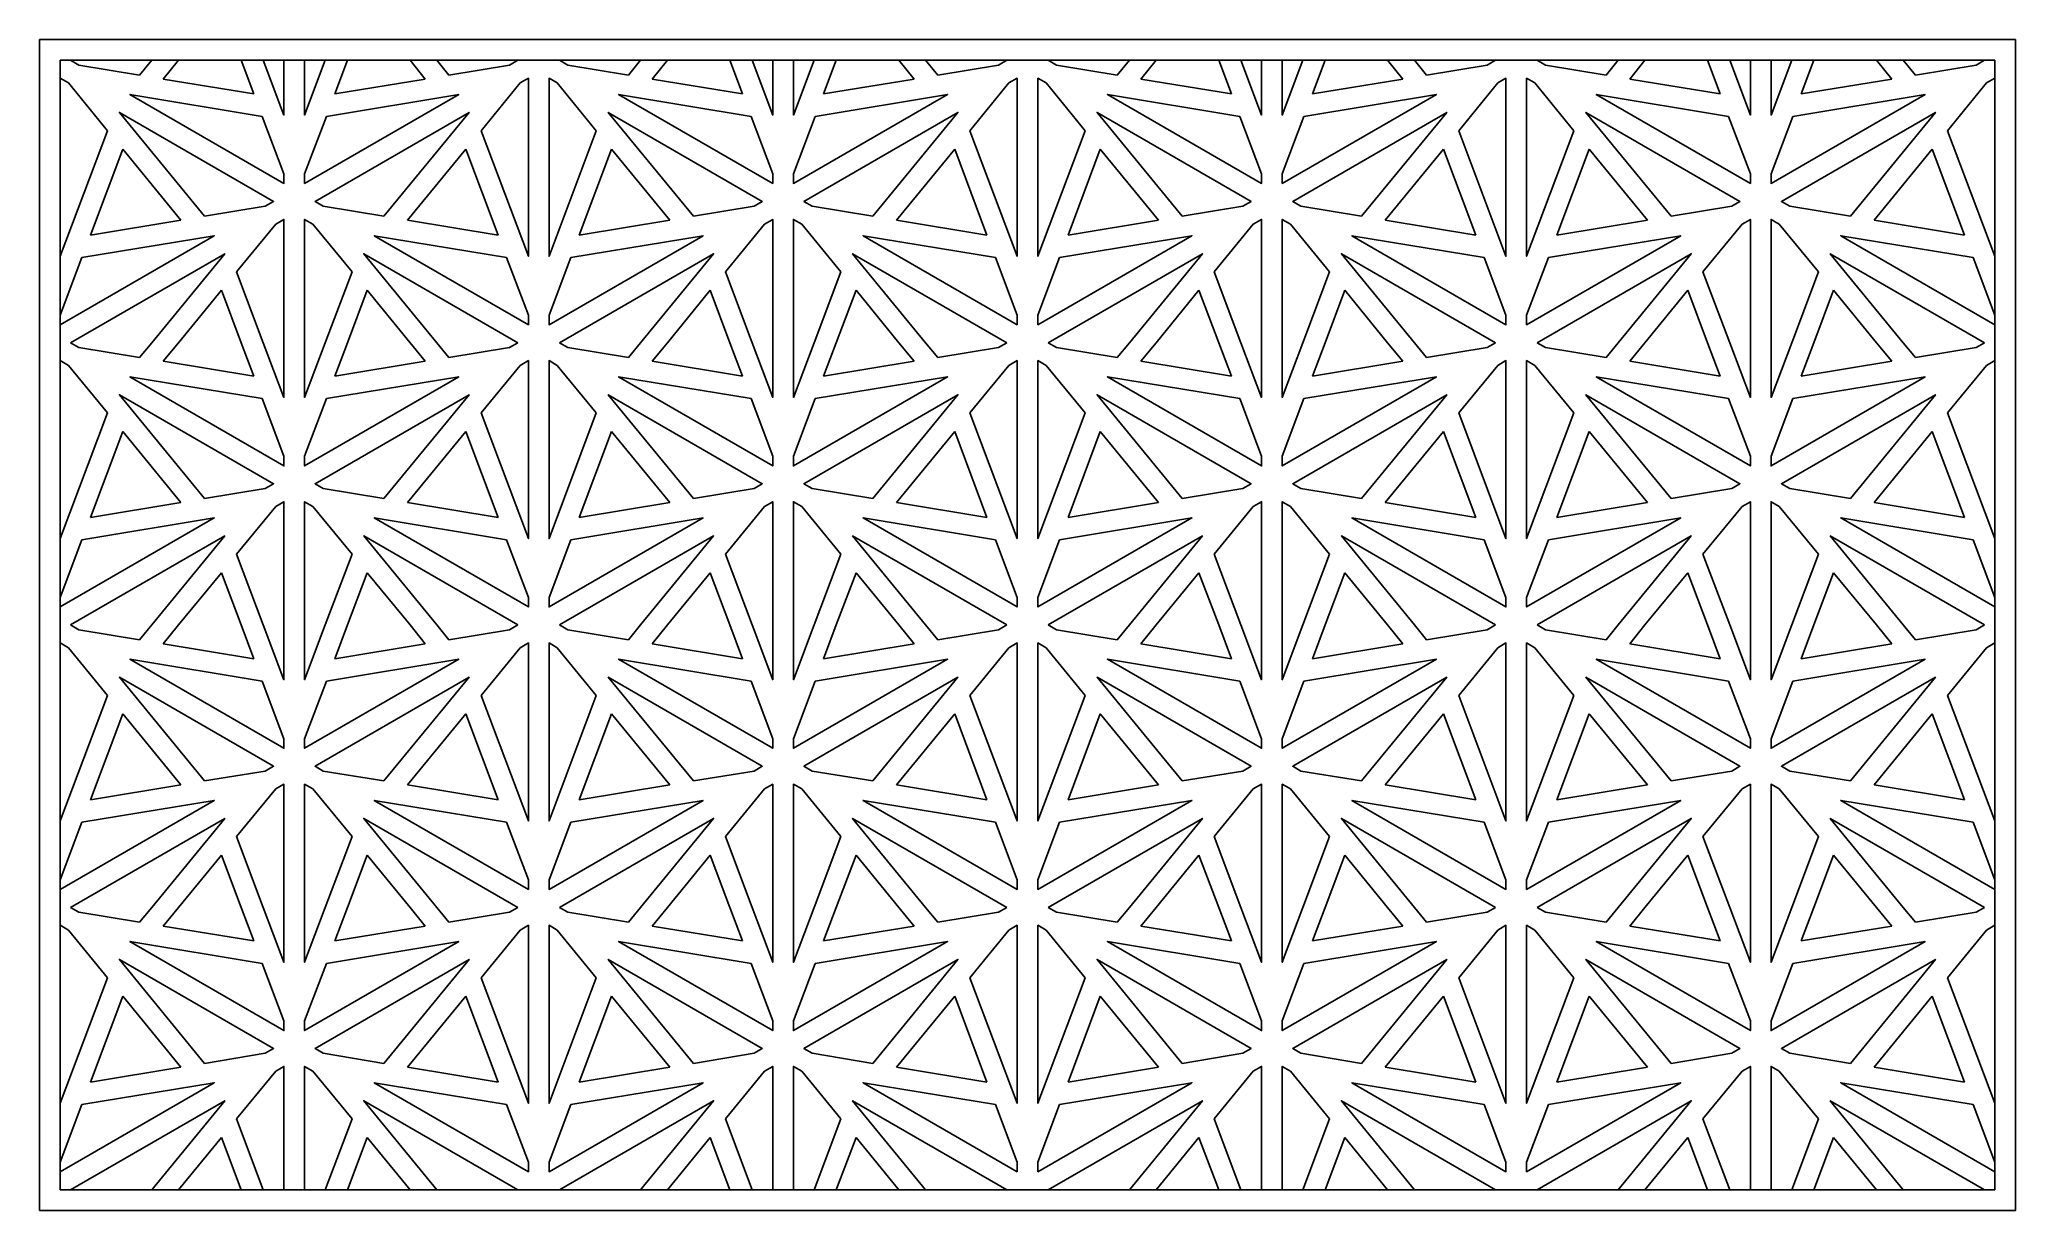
# Model space of a CAD drawing. Extents: x 624 to 2514, y -65 to 1054.
import ezdxf

# ---------------------------------------------------------------- set-up
doc = ezdxf.new("R2010")
doc.units = 0
doc.layers.add('LAYER_05', color=5, linetype='CONTINUOUS')

msp = doc.modelspace()

# ---------------------------------------------------------------- linework, layer by layer
at = {"layer": 'LAYER_05'}
for p, q in [((653.7, 1034.6), (661.6, 1030)), ((719.7, 1020.5), (661.6, 1030)), ((719.7, 1020.5), (731.3, 1034.6)), ((742.3, 1016.7), (757, 1034.6)), ((816.8, 1034.6), (828.9, 1002.5)), ((906.4, 1002.5), (918.5, 1034.6)), ((993, 1016.7), (978.4, 1034.6)), ((1015.6, 1020.5), (1004, 1034.6)), ((1073.7, 1030), (1015.6, 1020.5)), ((1081.6, 1034.6), (1073.7, 1030)), ((1121.3, 1034.6), (1129.2, 1030)), ((1187.3, 1020.5), (1129.2, 1030)), ((1187.3, 1020.5), (1198.9, 1034.6)), ((1209.9, 1016.7), (1224.6, 1034.6)), ((1284.4, 1034.6), (1296.5, 1002.5)), ((1374, 1002.5), (1386.1, 1034.6)), ((1460.6, 1016.7), (1446, 1034.6)), ((1483.2, 1020.5), (1471.6, 1034.6)), ((1541.3, 1030), (1483.2, 1020.5)), ((1549.2, 1034.6), (1541.3, 1030)), ((1588.9, 1034.6), (1596.8, 1030)), ((1654.9, 1020.5), (1596.8, 1030)), ((1654.9, 1020.5), (1666.5, 1034.6)), ((1677.5, 1016.7), (1692.1, 1034.6)), ((1752, 1034.6), (1764.1, 1002.5)), ((1841.6, 1002.5), (1853.7, 1034.6)), ((1928.2, 1016.7), (1913.5, 1034.6)), ((1950.8, 1020.5), (1939.2, 1034.6)), ((2008.9, 1030), (1950.8, 1020.5)), ((2016.8, 1034.6), (2008.9, 1030)), ((2056.5, 1034.6), (2064.4, 1030)), ((2122.5, 1020.5), (2064.4, 1030)), ((2122.5, 1020.5), (2134.1, 1034.6)), ((2145.1, 1016.7), (2159.7, 1034.6)), ((2219.6, 1034.6), (2231.7, 1002.5)), ((2309.2, 1002.5), (2321.3, 1034.6)), ((2395.8, 1016.7), (2381.1, 1034.6)), ((2418.4, 1020.5), (2406.8, 1034.6)), ((2476.4, 1030), (2418.4, 1020.5)), ((2484.4, 1034.6), (2476.4, 1030)), ((651.7, 1012.9), (689.1, 967.3)), ((828.9, 1002.5), (742.3, 1016.7)), ((993, 1016.7), (906.4, 1002.5)), ((1046.3, 967.3), (1083.6, 1012.9)), ((1119.3, 1012.9), (1156.6, 967.3)), ((1296.5, 1002.5), (1209.9, 1016.7)), ((1460.6, 1016.7), (1374, 1002.5)), ((1513.9, 967.3), (1551.2, 1012.9)), ((1586.9, 1012.9), (1624.2, 967.3)), ((1764.1, 1002.5), (1677.5, 1016.7)), ((1928.2, 1016.7), (1841.6, 1002.5)), ((1981.5, 967.3), (2018.8, 1012.9)), ((2054.5, 1012.9), (2091.8, 967.3)), ((2231.7, 1002.5), (2145.1, 1016.7)), ((2395.8, 1016.7), (2309.2, 1002.5)), ((2449, 967.3), (2486.4, 1012.9)), ((837, 981), (857.8, 925.9)), ((877.6, 925.9), (898.4, 981)), ((1304.6, 981), (1325.3, 925.9)), ((1345.2, 925.9), (1365.9, 981)), ((1772.2, 981), (1792.9, 925.9)), ((1812.8, 925.9), (1833.5, 981)), ((2239.7, 981), (2260.5, 925.9)), ((2280.3, 925.9), (2301.1, 981)), ((672.6, 867.5), (703.6, 949.6)), ((703.6, 949.6), (759.3, 881.8)), ((976.1, 881.8), (1031.8, 949.6)), ((1062.7, 867.5), (1031.8, 949.6)), ((1140.2, 867.5), (1171.2, 949.6)), ((1171.2, 949.6), (1226.8, 881.8)), ((1443.7, 881.8), (1499.4, 949.6)), ((1530.3, 867.5), (1499.4, 949.6)), ((1607.8, 867.5), (1638.7, 949.6)), ((1638.7, 949.6), (1694.4, 881.8)), ((1911.3, 881.8), (1966.9, 949.6)), ((1997.9, 867.5), (1966.9, 949.6)), ((2075.4, 867.5), (2106.3, 949.6)), ((2106.3, 949.6), (2162, 881.8)), ((2378.8, 881.8), (2434.5, 949.6)), ((2465.5, 867.5), (2434.5, 949.6)), ((839.9, 895), (781.9, 885.5)), ((895.4, 895), (953.5, 885.5)), ((1307.5, 895), (1249.4, 885.5)), ((1363, 895), (1421.1, 885.5)), ((1775.1, 895), (1717, 885.5)), ((1830.6, 895), (1888.7, 885.5)), ((2242.7, 895), (2184.6, 885.5)), ((2298.2, 895), (2356.2, 885.5)), ((759.3, 881.8), (672.6, 867.5)), ((812.5, 832.4), (849.9, 877.9)), ((922.9, 832.4), (885.5, 877.9)), ((976.1, 881.8), (1062.7, 867.5)), ((1226.8, 881.8), (1140.2, 867.5)), ((1280.1, 832.4), (1317.4, 877.9)), ((1390.4, 832.4), (1353.1, 877.9)), ((1443.7, 881.8), (1530.3, 867.5)), ((1694.4, 881.8), (1607.8, 867.5)), ((1747.7, 832.4), (1785, 877.9)), ((1858, 832.4), (1820.7, 877.9)), ((1911.3, 881.8), (1997.9, 867.5)), ((2162, 881.8), (2075.4, 867.5)), ((2215.2, 832.4), (2252.6, 877.9)), ((2325.6, 832.4), (2288.2, 877.9)), ((2378.8, 881.8), (2465.5, 867.5)), ((643.8, 791), (664.6, 846.1)), ((812.5, 832.4), (838, 764.6)), ((922.9, 832.4), (897.3, 764.6)), ((1091.6, 791), (1070.8, 846.1)), ((1111.4, 791), (1132.1, 846.1)), ((1280.1, 832.4), (1305.6, 764.6)), ((1390.4, 832.4), (1364.9, 764.6)), ((1559.1, 791), (1538.4, 846.1)), ((1579, 791), (1599.7, 846.1)), ((1747.7, 832.4), (1773.2, 764.6)), ((1858, 832.4), (1832.5, 764.6)), ((2026.7, 791), (2006, 846.1)), ((2046.5, 791), (2067.3, 846.1)), ((2215.2, 832.4), (2240.8, 764.6)), ((2325.6, 832.4), (2300.1, 764.6)), ((2494.3, 791), (2473.5, 846.1)), ((757, 764.6), (798, 814.7)), ((798, 814.7), (816.8, 764.6)), ((918.5, 764.6), (937.4, 814.7)), ((978.4, 764.6), (937.4, 814.7)), ((1224.6, 764.6), (1265.6, 814.7)), ((1265.6, 814.7), (1284.4, 764.6)), ((1386.1, 764.6), (1405, 814.7)), ((1446, 764.6), (1405, 814.7)), ((1692.1, 764.6), (1733.1, 814.7)), ((1733.1, 814.7), (1752, 764.6)), ((1853.7, 764.6), (1872.5, 814.7)), ((1913.5, 764.6), (1872.5, 814.7)), ((2159.7, 764.6), (2200.7, 814.7)), ((2200.7, 814.7), (2219.6, 764.6)), ((2321.3, 764.6), (2340.1, 814.7)), ((2381.1, 764.6), (2340.1, 814.7)), ((653.7, 764.6), (661.6, 760.1)), ((719.7, 750.5), (661.6, 760.1)), ((719.7, 750.5), (731.3, 764.6)), ((742.3, 746.8), (757, 764.6)), ((816.8, 764.6), (828.9, 732.5)), ((906.4, 732.5), (918.5, 764.6)), ((993, 746.8), (978.4, 764.6)), ((1015.6, 750.5), (1004, 764.6)), ((1073.7, 760.1), (1015.6, 750.5)), ((1081.6, 764.6), (1073.7, 760.1)), ((1121.3, 764.6), (1129.2, 760.1)), ((1187.3, 750.5), (1129.2, 760.1)), ((1187.3, 750.5), (1198.9, 764.6)), ((1209.9, 746.8), (1224.6, 764.6)), ((1284.4, 764.6), (1296.5, 732.5)), ((1374, 732.5), (1386.1, 764.6)), ((1460.6, 746.8), (1446, 764.6)), ((1483.2, 750.5), (1471.6, 764.6)), ((1541.3, 760.1), (1483.2, 750.5)), ((1549.2, 764.6), (1541.3, 760.1)), ((1588.9, 764.6), (1596.8, 760.1)), ((1654.9, 750.5), (1596.8, 760.1)), ((1654.9, 750.5), (1666.5, 764.6)), ((1677.5, 746.8), (1692.1, 764.6)), ((1752, 764.6), (1764.1, 732.5)), ((1841.6, 732.5), (1853.7, 764.6)), ((1928.2, 746.8), (1913.5, 764.6)), ((1950.8, 750.5), (1939.2, 764.6)), ((2008.9, 760.1), (1950.8, 750.5)), ((2016.8, 764.6), (2008.9, 760.1)), ((2056.5, 764.6), (2064.4, 760.1)), ((2122.5, 750.5), (2064.4, 760.1)), ((2122.5, 750.5), (2134.1, 764.6)), ((2145.1, 746.8), (2159.7, 764.6)), ((2219.6, 764.6), (2231.7, 732.5)), ((2309.2, 732.5), (2321.3, 764.6)), ((2395.8, 746.8), (2381.1, 764.6)), ((2418.4, 750.5), (2406.8, 764.6)), ((2476.4, 760.1), (2418.4, 750.5)), ((2484.4, 764.6), (2476.4, 760.1)), ((651.7, 742.9), (689.1, 697.4)), ((828.9, 732.5), (742.3, 746.8)), ((993, 746.8), (906.4, 732.5)), ((1046.3, 697.4), (1083.6, 742.9)), ((1119.3, 742.9), (1156.6, 697.4)), ((1296.5, 732.5), (1209.9, 746.8)), ((1460.6, 746.8), (1374, 732.5)), ((1513.9, 697.4), (1551.2, 742.9)), ((1586.9, 742.9), (1624.2, 697.4)), ((1764.1, 732.5), (1677.5, 746.8)), ((1928.2, 746.8), (1841.6, 732.5)), ((1981.5, 697.4), (2018.8, 742.9)), ((2054.5, 742.9), (2091.8, 697.4)), ((2231.7, 732.5), (2145.1, 746.8)), ((2395.8, 746.8), (2309.2, 732.5)), ((2449, 697.4), (2486.4, 742.9)), ((837, 711.1), (857.8, 656)), ((877.6, 656), (898.4, 711.1)), ((1304.6, 711.1), (1325.3, 656)), ((1345.2, 656), (1365.9, 711.1)), ((1772.2, 711.1), (1792.9, 656)), ((1812.8, 656), (1833.5, 711.1)), ((2239.7, 711.1), (2260.5, 656)), ((2280.3, 656), (2301.1, 711.1)), ((672.6, 597.5), (703.6, 679.7)), ((703.6, 679.7), (759.3, 611.8)), ((976.1, 611.8), (1031.8, 679.7)), ((1062.7, 597.5), (1031.8, 679.7)), ((1140.2, 597.5), (1171.2, 679.7)), ((1171.2, 679.7), (1226.8, 611.8)), ((1443.7, 611.8), (1499.4, 679.7)), ((1530.3, 597.5), (1499.4, 679.7)), ((1607.8, 597.5), (1638.7, 679.7)), ((1638.7, 679.7), (1694.4, 611.8)), ((1911.3, 611.8), (1966.9, 679.7)), ((1997.9, 597.5), (1966.9, 679.7)), ((2075.4, 597.5), (2106.3, 679.7)), ((2106.3, 679.7), (2162, 611.8)), ((2378.8, 611.8), (2434.5, 679.7)), ((2465.5, 597.5), (2434.5, 679.7)), ((839.9, 625.1), (781.9, 615.5)), ((895.4, 625.1), (953.5, 615.5)), ((1307.5, 625.1), (1249.4, 615.5)), ((1363, 625.1), (1421.1, 615.5)), ((1775.1, 625.1), (1717, 615.5)), ((1830.6, 625.1), (1888.7, 615.5)), ((2242.7, 625.1), (2184.6, 615.5)), ((2298.2, 625.1), (2356.2, 615.5)), ((759.3, 611.8), (672.6, 597.5)), ((812.5, 562.4), (849.9, 607.9)), ((922.9, 562.4), (885.5, 607.9)), ((976.1, 611.8), (1062.7, 597.5)), ((1226.8, 611.8), (1140.2, 597.5)), ((1280.1, 562.4), (1317.4, 607.9)), ((1390.4, 562.4), (1353.1, 607.9)), ((1443.7, 611.8), (1530.3, 597.5)), ((1694.4, 611.8), (1607.8, 597.5)), ((1747.7, 562.4), (1785, 607.9)), ((1858, 562.4), (1820.7, 607.9)), ((1911.3, 611.8), (1997.9, 597.5)), ((2162, 611.8), (2075.4, 597.5)), ((2215.2, 562.4), (2252.6, 607.9)), ((2325.6, 562.4), (2288.2, 607.9)), ((2378.8, 611.8), (2465.5, 597.5)), ((643.8, 521), (664.6, 576.1)), ((1091.6, 521), (1070.8, 576.1)), ((1111.4, 521), (1132.1, 576.1)), ((1559.1, 521), (1538.4, 576.1)), ((1579, 521), (1599.7, 576.1)), ((2026.7, 521), (2006, 576.1)), ((2046.5, 521), (2067.3, 576.1)), ((2494.3, 521), (2473.5, 576.1)), ((812.5, 562.4), (838, 494.7)), ((922.9, 562.4), (897.3, 494.7)), ((1280.1, 562.4), (1305.6, 494.7)), ((1390.4, 562.4), (1364.9, 494.7)), ((1747.7, 562.4), (1773.2, 494.7)), ((1858, 562.4), (1832.5, 494.7)), ((2215.2, 562.4), (2240.8, 494.7)), ((2325.6, 562.4), (2300.1, 494.7)), ((757, 494.7), (798, 544.7)), ((798, 544.7), (816.8, 494.7)), ((918.5, 494.7), (937.4, 544.7)), ((978.4, 494.7), (937.4, 544.7)), ((1224.6, 494.7), (1265.6, 544.7)), ((1265.6, 544.7), (1284.4, 494.7)), ((1386.1, 494.7), (1405, 544.7)), ((1446, 494.7), (1405, 544.7)), ((1692.1, 494.7), (1733.1, 544.7)), ((1733.1, 544.7), (1752, 494.7)), ((1853.7, 494.7), (1872.5, 544.7)), ((1913.5, 494.7), (1872.5, 544.7)), ((2159.7, 494.7), (2200.7, 544.7)), ((2200.7, 544.7), (2219.6, 494.7)), ((2321.3, 494.7), (2340.1, 544.7)), ((2381.1, 494.7), (2340.1, 544.7)), ((653.7, 494.7), (661.6, 490.1)), ((719.7, 480.5), (731.3, 494.7)), ((742.3, 476.8), (757, 494.7)), ((816.8, 494.7), (828.9, 462.5)), ((906.4, 462.5), (918.5, 494.7)), ((993, 476.8), (978.4, 494.7)), ((1015.6, 480.5), (1004, 494.7)), ((1081.6, 494.7), (1073.7, 490.1)), ((1121.3, 494.7), (1129.2, 490.1)), ((1187.3, 480.5), (1198.9, 494.7)), ((1209.9, 476.8), (1224.6, 494.7)), ((1284.4, 494.7), (1296.5, 462.5)), ((1374, 462.5), (1386.1, 494.7)), ((1460.6, 476.8), (1446, 494.7)), ((1483.2, 480.5), (1471.6, 494.7)), ((1549.2, 494.7), (1541.3, 490.1)), ((1588.9, 494.7), (1596.8, 490.1)), ((1654.9, 480.5), (1666.5, 494.7)), ((1677.5, 476.8), (1692.1, 494.7)), ((1752, 494.7), (1764.1, 462.5)), ((1841.6, 462.5), (1853.7, 494.7)), ((1928.2, 476.8), (1913.5, 494.7)), ((1950.8, 480.5), (1939.2, 494.7)), ((2016.8, 494.7), (2008.9, 490.1)), ((2056.5, 494.7), (2064.4, 490.1)), ((2122.5, 480.5), (2134.1, 494.7)), ((2145.1, 476.8), (2159.7, 494.7)), ((2219.6, 494.7), (2231.7, 462.5)), ((2309.2, 462.5), (2321.3, 494.7)), ((2395.8, 476.8), (2381.1, 494.7)), ((2418.4, 480.5), (2406.8, 494.7)), ((2484.4, 494.7), (2476.4, 490.1)), ((651.7, 472.9), (689.1, 427.4)), ((719.7, 480.5), (661.6, 490.1)), ((828.9, 462.5), (742.3, 476.8)), ((993, 476.8), (906.4, 462.5)), ((1073.7, 490.1), (1015.6, 480.5)), ((1046.3, 427.4), (1083.6, 472.9)), ((1119.3, 472.9), (1156.6, 427.4)), ((1187.3, 480.5), (1129.2, 490.1)), ((1296.5, 462.5), (1209.9, 476.8)), ((1460.6, 476.8), (1374, 462.5)), ((1541.3, 490.1), (1483.2, 480.5)), ((1513.9, 427.4), (1551.2, 472.9)), ((1586.9, 472.9), (1624.2, 427.4)), ((1654.9, 480.5), (1596.8, 490.1)), ((1764.1, 462.5), (1677.5, 476.8)), ((1928.2, 476.8), (1841.6, 462.5)), ((2008.9, 490.1), (1950.8, 480.5)), ((1981.5, 427.4), (2018.8, 472.9)), ((2054.5, 472.9), (2091.8, 427.4)), ((2122.5, 480.5), (2064.4, 490.1)), ((2231.7, 462.5), (2145.1, 476.8)), ((2395.8, 476.8), (2309.2, 462.5)), ((2476.4, 490.1), (2418.4, 480.5)), ((2449, 427.4), (2486.4, 472.9)), ((837, 441.1), (857.8, 386)), ((877.6, 386), (898.4, 441.1)), ((1304.6, 441.1), (1325.3, 386)), ((1345.2, 386), (1365.9, 441.1)), ((1772.2, 441.1), (1792.9, 386)), ((1812.8, 386), (1833.5, 441.1)), ((2239.7, 441.1), (2260.5, 386)), ((2280.3, 386), (2301.1, 441.1)), ((672.6, 327.6), (703.6, 409.7)), ((703.6, 409.7), (759.3, 341.8)), ((976.1, 341.8), (1031.8, 409.7)), ((1062.7, 327.6), (1031.8, 409.7)), ((1140.2, 327.6), (1171.2, 409.7)), ((1171.2, 409.7), (1226.8, 341.8)), ((1443.7, 341.8), (1499.4, 409.7)), ((1530.3, 327.6), (1499.4, 409.7)), ((1607.8, 327.6), (1638.7, 409.7)), ((1638.7, 409.7), (1694.4, 341.8)), ((1911.3, 341.8), (1966.9, 409.7)), ((1997.9, 327.6), (1966.9, 409.7)), ((2075.4, 327.6), (2106.3, 409.7)), ((2106.3, 409.7), (2162, 341.8)), ((2378.8, 341.8), (2434.5, 409.7)), ((2465.5, 327.6), (2434.5, 409.7)), ((759.3, 341.8), (672.6, 327.6)), ((839.9, 355.1), (781.9, 345.6)), ((895.4, 355.1), (953.5, 345.6)), ((976.1, 341.8), (1062.7, 327.6)), ((1226.8, 341.8), (1140.2, 327.6)), ((1307.5, 355.1), (1249.4, 345.6)), ((1363, 355.1), (1421.1, 345.6)), ((1443.7, 341.8), (1530.3, 327.6)), ((1694.4, 341.8), (1607.8, 327.6)), ((1775.1, 355.1), (1717, 345.6)), ((1830.6, 355.1), (1888.7, 345.6)), ((1911.3, 341.8), (1997.9, 327.6)), ((2162, 341.8), (2075.4, 327.6)), ((2242.7, 355.1), (2184.6, 345.6)), ((2298.2, 355.1), (2356.2, 345.6)), ((2378.8, 341.8), (2465.5, 327.6)), ((812.5, 292.4), (849.9, 338)), ((922.9, 292.4), (885.5, 338)), ((1280.1, 292.4), (1317.4, 338)), ((1390.4, 292.4), (1353.1, 338)), ((1747.7, 292.4), (1785, 338)), ((1858, 292.4), (1820.7, 338)), ((2215.2, 292.4), (2252.6, 338)), ((2325.6, 292.4), (2288.2, 338)), ((643.8, 251.1), (664.6, 306.1)), ((1091.6, 251.1), (1070.8, 306.1)), ((1111.4, 251.1), (1132.1, 306.1)), ((1559.1, 251.1), (1538.4, 306.1)), ((1579, 251.1), (1599.7, 306.1)), ((2026.7, 251.1), (2006, 306.1)), ((2046.5, 251.1), (2067.3, 306.1)), ((2494.3, 251.1), (2473.5, 306.1)), ((812.5, 292.4), (838, 224.7)), ((922.9, 292.4), (897.3, 224.7)), ((1280.1, 292.4), (1305.6, 224.7)), ((1390.4, 292.4), (1364.9, 224.7)), ((1747.7, 292.4), (1773.2, 224.7)), ((1858, 292.4), (1832.5, 224.7)), ((2215.2, 292.4), (2240.8, 224.7)), ((2325.6, 292.4), (2300.1, 224.7)), ((757, 224.7), (798, 274.7)), ((798, 274.7), (816.8, 224.7)), ((918.5, 224.7), (937.4, 274.7)), ((978.4, 224.7), (937.4, 274.7)), ((1224.6, 224.7), (1265.6, 274.7)), ((1265.6, 274.7), (1284.4, 224.7)), ((1386.1, 224.7), (1405, 274.7)), ((1446, 224.7), (1405, 274.7)), ((1692.1, 224.7), (1733.1, 274.7)), ((1733.1, 274.7), (1752, 224.7)), ((1853.7, 224.7), (1872.5, 274.7)), ((1913.5, 224.7), (1872.5, 274.7)), ((2159.7, 224.7), (2200.7, 274.7)), ((2200.7, 274.7), (2219.6, 224.7)), ((2321.3, 224.7), (2340.1, 274.7)), ((2381.1, 224.7), (2340.1, 274.7)), ((653.7, 224.7), (661.6, 220.2)), ((719.7, 210.6), (661.6, 220.2)), ((719.7, 210.6), (731.3, 224.7)), ((742.3, 206.9), (757, 224.7)), ((816.8, 224.7), (828.9, 192.6)), ((906.4, 192.6), (918.5, 224.7)), ((993, 206.9), (978.4, 224.7)), ((1015.6, 210.6), (1004, 224.7)), ((1073.7, 220.2), (1015.6, 210.6)), ((1081.6, 224.7), (1073.7, 220.2)), ((1121.3, 224.7), (1129.2, 220.2)), ((1187.3, 210.6), (1129.2, 220.2)), ((1187.3, 210.6), (1198.9, 224.7)), ((1209.9, 206.9), (1224.6, 224.7)), ((1284.4, 224.7), (1296.5, 192.6)), ((1374, 192.6), (1386.1, 224.7)), ((1460.6, 206.9), (1446, 224.7)), ((1483.2, 210.6), (1471.6, 224.7)), ((1541.3, 220.2), (1483.2, 210.6)), ((1549.2, 224.7), (1541.3, 220.2)), ((1588.9, 224.7), (1596.8, 220.2)), ((1654.9, 210.6), (1596.8, 220.2)), ((1654.9, 210.6), (1666.5, 224.7)), ((1677.5, 206.9), (1692.1, 224.7)), ((1752, 224.7), (1764.1, 192.6)), ((1841.6, 192.6), (1853.7, 224.7)), ((1928.2, 206.9), (1913.5, 224.7)), ((1950.8, 210.6), (1939.2, 224.7)), ((2008.9, 220.2), (1950.8, 210.6)), ((2016.8, 224.7), (2008.9, 220.2)), ((2056.5, 224.7), (2064.4, 220.2)), ((2122.5, 210.6), (2064.4, 220.2)), ((2122.5, 210.6), (2134.1, 224.7)), ((2145.1, 206.9), (2159.7, 224.7)), ((2219.6, 224.7), (2231.7, 192.6)), ((2309.2, 192.6), (2321.3, 224.7)), ((2395.8, 206.9), (2381.1, 224.7)), ((2418.4, 210.6), (2406.8, 224.7)), ((2476.4, 220.2), (2418.4, 210.6)), ((2484.4, 224.7), (2476.4, 220.2)), ((651.7, 203), (689.1, 157.5)), ((828.9, 192.6), (742.3, 206.9)), ((993, 206.9), (906.4, 192.6)), ((1046.3, 157.5), (1083.6, 203)), ((1119.3, 203), (1156.6, 157.5)), ((1296.5, 192.6), (1209.9, 206.9)), ((1460.6, 206.9), (1374, 192.6)), ((1513.9, 157.5), (1551.2, 203)), ((1586.9, 203), (1624.2, 157.5)), ((1764.1, 192.6), (1677.5, 206.9)), ((1928.2, 206.9), (1841.6, 192.6)), ((1981.5, 157.5), (2018.8, 203)), ((2054.5, 203), (2091.8, 157.5)), ((2231.7, 192.6), (2145.1, 206.9)), ((2395.8, 206.9), (2309.2, 192.6)), ((2449, 157.5), (2486.4, 203)), ((837, 171.2), (857.8, 116.1)), ((877.6, 116.1), (898.4, 171.2)), ((1304.6, 171.2), (1325.3, 116.1)), ((1345.2, 116.1), (1365.9, 171.2)), ((1772.2, 171.2), (1792.9, 116.1)), ((1812.8, 116.1), (1833.5, 171.2)), ((2239.7, 171.2), (2260.5, 116.1)), ((2280.3, 116.1), (2301.1, 171.2)), ((672.6, 57.6), (703.6, 139.8)), ((703.6, 139.8), (759.3, 71.9)), ((976.1, 71.9), (1031.8, 139.8)), ((1062.7, 57.6), (1031.8, 139.8)), ((1140.2, 57.6), (1171.2, 139.8)), ((1171.2, 139.8), (1226.8, 71.9)), ((1443.7, 71.9), (1499.4, 139.8)), ((1530.3, 57.6), (1499.4, 139.8)), ((1607.8, 57.6), (1638.7, 139.8)), ((1638.7, 139.8), (1694.4, 71.9)), ((1911.3, 71.9), (1966.9, 139.8)), ((1997.9, 57.6), (1966.9, 139.8)), ((2075.4, 57.6), (2106.3, 139.8)), ((2106.3, 139.8), (2162, 71.9)), ((2378.8, 71.9), (2434.5, 139.8)), ((2465.5, 57.6), (2434.5, 139.8)), ((839.9, 85.2), (781.9, 75.6)), ((895.4, 85.2), (953.5, 75.6)), ((1307.5, 85.2), (1249.4, 75.6)), ((1363, 85.2), (1421.1, 75.6)), ((1775.1, 85.2), (1717, 75.6)), ((1830.6, 85.2), (1888.7, 75.6)), ((2242.7, 85.2), (2184.6, 75.6)), ((2298.2, 85.2), (2356.2, 75.6)), ((759.3, 71.9), (672.6, 57.6)), ((812.5, 22.5), (849.9, 68)), ((922.9, 22.5), (885.5, 68)), ((976.1, 71.9), (1062.7, 57.6)), ((1226.8, 71.9), (1140.2, 57.6)), ((1280.1, 22.5), (1317.4, 68)), ((1390.4, 22.5), (1353.1, 68)), ((1443.7, 71.9), (1530.3, 57.6)), ((1694.4, 71.9), (1607.8, 57.6)), ((1747.7, 22.5), (1785, 68)), ((1858, 22.5), (1820.7, 68)), ((1911.3, 71.9), (1997.9, 57.6)), ((2162, 71.9), (2075.4, 57.6)), ((2215.2, 22.5), (2252.6, 68)), ((2325.6, 22.5), (2288.2, 68)), ((2378.8, 71.9), (2465.5, 57.6)), ((643.8, -18.9), (664.6, 36.2)), ((812.5, 22.5), (838, -45.2)), ((922.9, 22.5), (897.3, -45.2)), ((1091.6, -18.9), (1070.8, 36.2)), ((1111.4, -18.9), (1132.1, 36.2)), ((1280.1, 22.5), (1305.6, -45.2)), ((1390.4, 22.5), (1364.9, -45.2)), ((1559.1, -18.9), (1538.4, 36.2)), ((1579, -18.9), (1599.7, 36.2)), ((1747.7, 22.5), (1773.2, -45.2)), ((1858, 22.5), (1832.5, -45.2)), ((2026.7, -18.9), (2006, 36.2)), ((2046.5, -18.9), (2067.3, 36.2)), ((2215.2, 22.5), (2240.8, -45.2)), ((2325.6, 22.5), (2300.1, -45.2)), ((2494.3, -18.9), (2473.5, 36.2)), ((757, -45.2), (798, 4.8)), ((798, 4.8), (816.8, -45.2)), ((918.5, -45.2), (937.4, 4.8)), ((978.4, -45.2), (937.4, 4.8)), ((1224.6, -45.2), (1265.6, 4.8)), ((1265.6, 4.8), (1284.4, -45.2)), ((1386.1, -45.2), (1405, 4.8)), ((1446, -45.2), (1405, 4.8)), ((1692.1, -45.2), (1733.1, 4.8)), ((1733.1, 4.8), (1752, -45.2)), ((1853.7, -45.2), (1872.5, 4.8)), ((1913.5, -45.2), (1872.5, 4.8)), ((2159.7, -45.2), (2200.7, 4.8)), ((2200.7, 4.8), (2219.6, -45.2)), ((2321.3, -45.2), (2340.1, 4.8)), ((2381.1, -45.2), (2340.1, 4.8))]:
    msp.add_line(p, q, dxfattribs=at)
for points in [[(624, -65.1), (2514.1, -65.1), (2514.1, 1054.4), (624, 1054.4)], [(643.8, -45.2), (2494.3, -45.2), (2494.3, 1034.6), (643.8, 1034.6)]]:
    msp.add_lwpolyline(points, close=True, dxfattribs=at)
for points in [[(838, 1034.6), (857.8, 982.2), (857.8, 1034.6)], [(897.3, 1034.6), (877.6, 982.2), (877.6, 1034.6)], [(1305.6, 1034.6), (1325.3, 982.2), (1325.3, 1034.6)], [(1364.9, 1034.6), (1345.2, 982.2), (1345.2, 1034.6)], [(1773.2, 1034.6), (1792.9, 982.2), (1792.9, 1034.6)], [(1832.5, 1034.6), (1812.8, 982.2), (1812.8, 1034.6)], [(2240.8, 1034.6), (2260.5, 982.2), (2260.5, 1034.6)], [(2300.1, 1034.6), (2280.3, 982.2), (2280.3, 1034.6)], [(689.1, 967.3), (643.8, 847.2), (643.8, 1017.4), (651.7, 1012.9)], [(837, 981), (710.4, 1001.9), (857.8, 916.8), (857.8, 925.9)], [(898.4, 981), (1025, 1001.9), (877.6, 916.8), (877.6, 925.9)], [(1046.3, 967.3), (1091.6, 847.2), (1091.6, 1017.4), (1083.6, 1012.9)], [(1156.6, 967.3), (1111.4, 847.2), (1111.4, 1017.4), (1119.3, 1012.9)], [(1304.6, 981), (1177.9, 1001.9), (1325.3, 916.8), (1325.3, 925.9)], [(1365.9, 981), (1492.6, 1001.9), (1345.2, 916.8), (1345.2, 925.9)], [(1513.9, 967.3), (1559.1, 847.2), (1559.1, 1017.4), (1551.2, 1012.9)], [(1624.2, 967.3), (1579, 847.2), (1579, 1017.4), (1586.9, 1012.9)], [(1772.2, 981), (1645.5, 1001.9), (1792.9, 916.8), (1792.9, 925.9)], [(1833.5, 981), (1960.2, 1001.9), (1812.8, 916.8), (1812.8, 925.9)], [(1981.5, 967.3), (2026.7, 847.2), (2026.7, 1017.4), (2018.8, 1012.9)], [(2091.8, 967.3), (2046.5, 847.2), (2046.5, 1017.4), (2054.5, 1012.9)], [(2239.7, 981), (2113.1, 1001.9), (2260.5, 916.8), (2260.5, 925.9)], [(2301.1, 981), (2427.7, 1001.9), (2280.3, 916.8), (2280.3, 925.9)], [(2449, 967.3), (2494.3, 847.2), (2494.3, 1017.4), (2486.4, 1012.9)], [(781.9, 885.5), (700.4, 984.7), (847.9, 899.6), (839.9, 895)], [(953.5, 885.5), (1034.9, 984.7), (887.5, 899.6), (895.4, 895)], [(1249.4, 885.5), (1168, 984.7), (1315.4, 899.6), (1307.5, 895)], [(1421.1, 885.5), (1502.5, 984.7), (1355.1, 899.6), (1363, 895)], [(1717, 885.5), (1635.6, 984.7), (1783, 899.6), (1775.1, 895)], [(1888.7, 885.5), (1970.1, 984.7), (1822.7, 899.6), (1830.6, 895)], [(2184.6, 885.5), (2103.2, 984.7), (2250.6, 899.6), (2242.7, 895)], [(2356.2, 885.5), (2437.6, 984.7), (2290.2, 899.6), (2298.2, 895)], [(857.8, 764.6), (857.8, 882.4), (849.9, 877.9)], [(877.6, 764.6), (877.6, 882.4), (885.5, 877.9)], [(1325.3, 764.6), (1325.3, 882.4), (1317.4, 877.9)], [(1345.2, 764.6), (1345.2, 882.4), (1353.1, 877.9)], [(1792.9, 764.6), (1792.9, 882.4), (1785, 877.9)], [(1812.8, 764.6), (1812.8, 882.4), (1820.7, 877.9)], [(2260.5, 764.6), (2260.5, 882.4), (2252.6, 877.9)], [(2280.3, 764.6), (2280.3, 882.4), (2288.2, 877.9)], [(664.6, 846.1), (791.2, 866.9), (643.8, 781.8), (643.8, 791)], [(1070.8, 846.1), (944.2, 866.9), (1091.6, 781.8), (1091.6, 791)], [(1132.1, 846.1), (1258.8, 866.9), (1111.4, 781.8), (1111.4, 791)], [(1538.4, 846.1), (1411.7, 866.9), (1559.1, 781.8), (1559.1, 791)], [(1599.7, 846.1), (1726.4, 866.9), (1579, 781.8), (1579, 791)], [(2006, 846.1), (1879.3, 866.9), (2026.7, 781.8), (2026.7, 791)], [(2067.3, 846.1), (2193.9, 866.9), (2046.5, 781.8), (2046.5, 791)], [(2473.5, 846.1), (2346.9, 866.9), (2494.3, 781.8), (2494.3, 791)], [(731.3, 764.6), (801.1, 849.7), (653.7, 764.6)], [(1004, 764.6), (934.2, 849.7), (1081.6, 764.6)], [(1198.9, 764.6), (1268.7, 849.7), (1121.3, 764.6)], [(1471.6, 764.6), (1401.8, 849.7), (1549.2, 764.6)], [(1666.5, 764.6), (1736.3, 849.7), (1588.9, 764.6)], [(1939.2, 764.6), (1869.4, 849.7), (2016.8, 764.6)], [(2134.1, 764.6), (2203.9, 849.7), (2056.5, 764.6)], [(2406.8, 764.6), (2337, 849.7), (2484.4, 764.6)], [(838, 764.6), (857.8, 712.2), (857.8, 764.6)], [(897.3, 764.6), (877.6, 712.2), (877.6, 764.6)], [(1305.6, 764.6), (1325.3, 712.2), (1325.3, 764.6)], [(1364.9, 764.6), (1345.2, 712.2), (1345.2, 764.6)], [(1773.2, 764.6), (1792.9, 712.2), (1792.9, 764.6)], [(1832.5, 764.6), (1812.8, 712.2), (1812.8, 764.6)], [(2240.8, 764.6), (2260.5, 712.2), (2260.5, 764.6)], [(2300.1, 764.6), (2280.3, 712.2), (2280.3, 764.6)], [(689.1, 697.4), (643.8, 577.3), (643.8, 747.5), (651.7, 742.9)], [(1046.3, 697.4), (1091.6, 577.3), (1091.6, 747.5), (1083.6, 742.9)], [(1156.6, 697.4), (1111.4, 577.3), (1111.4, 747.5), (1119.3, 742.9)], [(1513.9, 697.4), (1559.1, 577.3), (1559.1, 747.5), (1551.2, 742.9)], [(1624.2, 697.4), (1579, 577.3), (1579, 747.5), (1586.9, 742.9)], [(1981.5, 697.4), (2026.7, 577.3), (2026.7, 747.5), (2018.8, 742.9)], [(2091.8, 697.4), (2046.5, 577.3), (2046.5, 747.5), (2054.5, 742.9)], [(2449, 697.4), (2494.3, 577.3), (2494.3, 747.5), (2486.4, 742.9)], [(837, 711.1), (710.4, 731.9), (857.8, 646.8), (857.8, 656)], [(898.4, 711.1), (1025, 731.9), (877.6, 646.8), (877.6, 656)], [(1304.6, 711.1), (1177.9, 731.9), (1325.3, 646.8), (1325.3, 656)], [(1365.9, 711.1), (1492.6, 731.9), (1345.2, 646.8), (1345.2, 656)], [(1772.2, 711.1), (1645.5, 731.9), (1792.9, 646.8), (1792.9, 656)], [(1833.5, 711.1), (1960.2, 731.9), (1812.8, 646.8), (1812.8, 656)], [(2239.7, 711.1), (2113.1, 731.9), (2260.5, 646.8), (2260.5, 656)], [(2301.1, 711.1), (2427.7, 731.9), (2280.3, 646.8), (2280.3, 656)], [(781.9, 615.5), (700.4, 714.8), (847.9, 629.7), (839.9, 625.1)], [(953.5, 615.5), (1034.9, 714.8), (887.5, 629.7), (895.4, 625.1)], [(1249.4, 615.5), (1168, 714.8), (1315.4, 629.7), (1307.5, 625.1)], [(1421.1, 615.5), (1502.5, 714.8), (1355.1, 629.7), (1363, 625.1)], [(1717, 615.5), (1635.6, 714.8), (1783, 629.7), (1775.1, 625.1)], [(1888.7, 615.5), (1970.1, 714.8), (1822.7, 629.7), (1830.6, 625.1)], [(2184.6, 615.5), (2103.2, 714.8), (2250.6, 629.7), (2242.7, 625.1)], [(2356.2, 615.5), (2437.6, 714.8), (2290.2, 629.7), (2298.2, 625.1)], [(857.8, 494.7), (857.8, 612.5), (849.9, 607.9)], [(877.6, 494.7), (877.6, 612.5), (885.5, 607.9)], [(1325.3, 494.7), (1325.3, 612.5), (1317.4, 607.9)], [(1345.2, 494.7), (1345.2, 612.5), (1353.1, 607.9)], [(1792.9, 494.7), (1792.9, 612.5), (1785, 607.9)], [(1812.8, 494.7), (1812.8, 612.5), (1820.7, 607.9)], [(2260.5, 494.7), (2260.5, 612.5), (2252.6, 607.9)], [(2280.3, 494.7), (2280.3, 612.5), (2288.2, 607.9)], [(664.6, 576.1), (791.2, 597), (643.8, 511.9), (643.8, 521)], [(1070.8, 576.1), (944.2, 597), (1091.6, 511.9), (1091.6, 521)], [(1132.1, 576.1), (1258.8, 597), (1111.4, 511.9), (1111.4, 521)], [(1538.4, 576.1), (1411.7, 597), (1559.1, 511.9), (1559.1, 521)], [(1599.7, 576.1), (1726.4, 597), (1579, 511.9), (1579, 521)], [(2006, 576.1), (1879.3, 597), (2026.7, 511.9), (2026.7, 521)], [(2067.3, 576.1), (2193.9, 597), (2046.5, 511.9), (2046.5, 521)], [(2473.5, 576.1), (2346.9, 597), (2494.3, 511.9), (2494.3, 521)], [(731.3, 494.7), (801.1, 579.8), (653.7, 494.7)], [(1004, 494.7), (934.2, 579.8), (1081.6, 494.7)], [(1198.9, 494.7), (1268.7, 579.8), (1121.3, 494.7)], [(1471.6, 494.7), (1401.8, 579.8), (1549.2, 494.7)], [(1666.5, 494.7), (1736.3, 579.8), (1588.9, 494.7)], [(1939.2, 494.7), (1869.4, 579.8), (2016.8, 494.7)], [(2134.1, 494.7), (2203.9, 579.8), (2056.5, 494.7)], [(2406.8, 494.7), (2337, 579.8), (2484.4, 494.7)], [(838, 494.7), (857.8, 442.3), (857.8, 494.7)], [(897.3, 494.7), (877.6, 442.3), (877.6, 494.7)], [(1305.6, 494.7), (1325.3, 442.3), (1325.3, 494.7)], [(1364.9, 494.7), (1345.2, 442.3), (1345.2, 494.7)], [(1773.2, 494.7), (1792.9, 442.3), (1792.9, 494.7)], [(1832.5, 494.7), (1812.8, 442.3), (1812.8, 494.7)], [(2240.8, 494.7), (2260.5, 442.3), (2260.5, 494.7)], [(2300.1, 494.7), (2280.3, 442.3), (2280.3, 494.7)], [(689.1, 427.4), (643.8, 307.3), (643.8, 477.5), (651.7, 472.9)], [(1046.3, 427.4), (1091.6, 307.3), (1091.6, 477.5), (1083.6, 472.9)], [(1156.6, 427.4), (1111.4, 307.3), (1111.4, 477.5), (1119.3, 472.9)], [(1513.9, 427.4), (1559.1, 307.3), (1559.1, 477.5), (1551.2, 472.9)], [(1624.2, 427.4), (1579, 307.3), (1579, 477.5), (1586.9, 472.9)], [(1981.5, 427.4), (2026.7, 307.3), (2026.7, 477.5), (2018.8, 472.9)], [(2091.8, 427.4), (2046.5, 307.3), (2046.5, 477.5), (2054.5, 472.9)], [(2449, 427.4), (2494.3, 307.3), (2494.3, 477.5), (2486.4, 472.9)], [(837, 441.1), (710.4, 462), (857.8, 376.9), (857.8, 386)], [(898.4, 441.1), (1025, 462), (877.6, 376.9), (877.6, 386)], [(1304.6, 441.1), (1177.9, 462), (1325.3, 376.9), (1325.3, 386)], [(1365.9, 441.1), (1492.6, 462), (1345.2, 376.9), (1345.2, 386)], [(1772.2, 441.1), (1645.5, 462), (1792.9, 376.9), (1792.9, 386)], [(1833.5, 441.1), (1960.2, 462), (1812.8, 376.9), (1812.8, 386)], [(2239.7, 441.1), (2113.1, 462), (2260.5, 376.9), (2260.5, 386)], [(2301.1, 441.1), (2427.7, 462), (2280.3, 376.9), (2280.3, 386)], [(781.9, 345.6), (700.4, 444.8), (847.9, 359.7), (839.9, 355.1)], [(953.5, 345.6), (1034.9, 444.8), (887.5, 359.7), (895.4, 355.1)], [(1249.4, 345.6), (1168, 444.8), (1315.4, 359.7), (1307.5, 355.1)], [(1421.1, 345.6), (1502.5, 444.8), (1355.1, 359.7), (1363, 355.1)], [(1717, 345.6), (1635.6, 444.8), (1783, 359.7), (1775.1, 355.1)], [(1888.7, 345.6), (1970.1, 444.8), (1822.7, 359.7), (1830.6, 355.1)], [(2184.6, 345.6), (2103.2, 444.8), (2250.6, 359.7), (2242.7, 355.1)], [(2356.2, 345.6), (2437.6, 444.8), (2290.2, 359.7), (2298.2, 355.1)], [(857.8, 224.7), (857.8, 342.5), (849.9, 338)], [(877.6, 224.7), (877.6, 342.5), (885.5, 338)], [(1325.3, 224.7), (1325.3, 342.5), (1317.4, 338)], [(1345.2, 224.7), (1345.2, 342.5), (1353.1, 338)], [(1792.9, 224.7), (1792.9, 342.5), (1785, 338)], [(1812.8, 224.7), (1812.8, 342.5), (1820.7, 338)], [(2260.5, 224.7), (2260.5, 342.5), (2252.6, 338)], [(2280.3, 224.7), (2280.3, 342.5), (2288.2, 338)], [(664.6, 306.1), (791.2, 327), (643.8, 241.9), (643.8, 251.1)], [(1070.8, 306.1), (944.2, 327), (1091.6, 241.9), (1091.6, 251.1)], [(1132.1, 306.1), (1258.8, 327), (1111.4, 241.9), (1111.4, 251.1)], [(1538.4, 306.1), (1411.7, 327), (1559.1, 241.9), (1559.1, 251.1)], [(1599.7, 306.1), (1726.4, 327), (1579, 241.9), (1579, 251.1)], [(2006, 306.1), (1879.3, 327), (2026.7, 241.9), (2026.7, 251.1)], [(2067.3, 306.1), (2193.9, 327), (2046.5, 241.9), (2046.5, 251.1)], [(2473.5, 306.1), (2346.9, 327), (2494.3, 241.9), (2494.3, 251.1)], [(731.3, 224.7), (801.1, 309.8), (653.7, 224.7)], [(1004, 224.7), (934.2, 309.8), (1081.6, 224.7)], [(1198.9, 224.7), (1268.7, 309.8), (1121.3, 224.7)], [(1471.6, 224.7), (1401.8, 309.8), (1549.2, 224.7)], [(1666.5, 224.7), (1736.3, 309.8), (1588.9, 224.7)], [(1939.2, 224.7), (1869.4, 309.8), (2016.8, 224.7)], [(2134.1, 224.7), (2203.9, 309.8), (2056.5, 224.7)], [(2406.8, 224.7), (2337, 309.8), (2484.4, 224.7)], [(838, 224.7), (857.8, 172.3), (857.8, 224.7)], [(897.3, 224.7), (877.6, 172.3), (877.6, 224.7)], [(1305.6, 224.7), (1325.3, 172.3), (1325.3, 224.7)], [(1364.9, 224.7), (1345.2, 172.3), (1345.2, 224.7)], [(1773.2, 224.7), (1792.9, 172.3), (1792.9, 224.7)], [(1832.5, 224.7), (1812.8, 172.3), (1812.8, 224.7)], [(2240.8, 224.7), (2260.5, 172.3), (2260.5, 224.7)], [(2300.1, 224.7), (2280.3, 172.3), (2280.3, 224.7)], [(689.1, 157.5), (643.8, 37.4), (643.8, 207.6), (651.7, 203)], [(837, 171.2), (710.4, 192), (857.8, 106.9), (857.8, 116.1)], [(898.4, 171.2), (1025, 192), (877.6, 106.9), (877.6, 116.1)], [(1046.3, 157.5), (1091.6, 37.4), (1091.6, 207.6), (1083.6, 203)], [(1156.6, 157.5), (1111.4, 37.4), (1111.4, 207.6), (1119.3, 203)], [(1304.6, 171.2), (1177.9, 192), (1325.3, 106.9), (1325.3, 116.1)], [(1365.9, 171.2), (1492.6, 192), (1345.2, 106.9), (1345.2, 116.1)], [(1513.9, 157.5), (1559.1, 37.4), (1559.1, 207.6), (1551.2, 203)], [(1624.2, 157.5), (1579, 37.4), (1579, 207.6), (1586.9, 203)], [(1772.2, 171.2), (1645.5, 192), (1792.9, 106.9), (1792.9, 116.1)], [(1833.5, 171.2), (1960.2, 192), (1812.8, 106.9), (1812.8, 116.1)], [(1981.5, 157.5), (2026.7, 37.4), (2026.7, 207.6), (2018.8, 203)], [(2091.8, 157.5), (2046.5, 37.4), (2046.5, 207.6), (2054.5, 203)], [(2239.7, 171.2), (2113.1, 192), (2260.5, 106.9), (2260.5, 116.1)], [(2301.1, 171.2), (2427.7, 192), (2280.3, 106.9), (2280.3, 116.1)], [(2449, 157.5), (2494.3, 37.4), (2494.3, 207.6), (2486.4, 203)], [(781.9, 75.6), (700.4, 174.9), (847.9, 89.8), (839.9, 85.2)], [(953.5, 75.6), (1034.9, 174.9), (887.5, 89.8), (895.4, 85.2)], [(1249.4, 75.6), (1168, 174.9), (1315.4, 89.8), (1307.5, 85.2)], [(1421.1, 75.6), (1502.5, 174.9), (1355.1, 89.8), (1363, 85.2)], [(1717, 75.6), (1635.6, 174.9), (1783, 89.8), (1775.1, 85.2)], [(1888.7, 75.6), (1970.1, 174.9), (1822.7, 89.8), (1830.6, 85.2)], [(2184.6, 75.6), (2103.2, 174.9), (2250.6, 89.8), (2242.7, 85.2)], [(2356.2, 75.6), (2437.6, 174.9), (2290.2, 89.8), (2298.2, 85.2)], [(664.6, 36.2), (791.2, 57.1), (643.8, -28), (643.8, -18.9)], [(857.8, -45.2), (857.8, 72.6), (849.9, 68)], [(877.6, -45.2), (877.6, 72.6), (885.5, 68)], [(1070.8, 36.2), (944.2, 57.1), (1091.6, -28), (1091.6, -18.9)], [(1132.1, 36.2), (1258.8, 57.1), (1111.4, -28), (1111.4, -18.9)], [(1325.3, -45.2), (1325.3, 72.6), (1317.4, 68)], [(1345.2, -45.2), (1345.2, 72.6), (1353.1, 68)], [(1538.4, 36.2), (1411.7, 57.1), (1559.1, -28), (1559.1, -18.9)], [(1599.7, 36.2), (1726.4, 57.1), (1579, -28), (1579, -18.9)], [(1792.9, -45.2), (1792.9, 72.6), (1785, 68)], [(1812.8, -45.2), (1812.8, 72.6), (1820.7, 68)], [(2006, 36.2), (1879.3, 57.1), (2026.7, -28), (2026.7, -18.9)], [(2067.3, 36.2), (2193.9, 57.1), (2046.5, -28), (2046.5, -18.9)], [(2260.5, -45.2), (2260.5, 72.6), (2252.6, 68)], [(2280.3, -45.2), (2280.3, 72.6), (2288.2, 68)], [(2473.5, 36.2), (2346.9, 57.1), (2494.3, -28), (2494.3, -18.9)], [(731.3, -45.2), (801.1, 39.9), (653.7, -45.2)], [(1004, -45.2), (934.2, 39.9), (1081.6, -45.2)], [(1198.9, -45.2), (1268.7, 39.9), (1121.3, -45.2)], [(1471.6, -45.2), (1401.8, 39.9), (1549.2, -45.2)], [(1666.5, -45.2), (1736.3, 39.9), (1588.9, -45.2)], [(1939.2, -45.2), (1869.4, 39.9), (2016.8, -45.2)], [(2134.1, -45.2), (2203.9, 39.9), (2056.5, -45.2)], [(2406.8, -45.2), (2337, 39.9), (2484.4, -45.2)]]:
    msp.add_lwpolyline(points, dxfattribs=at)

doc.saveas('drawing.dxf')
